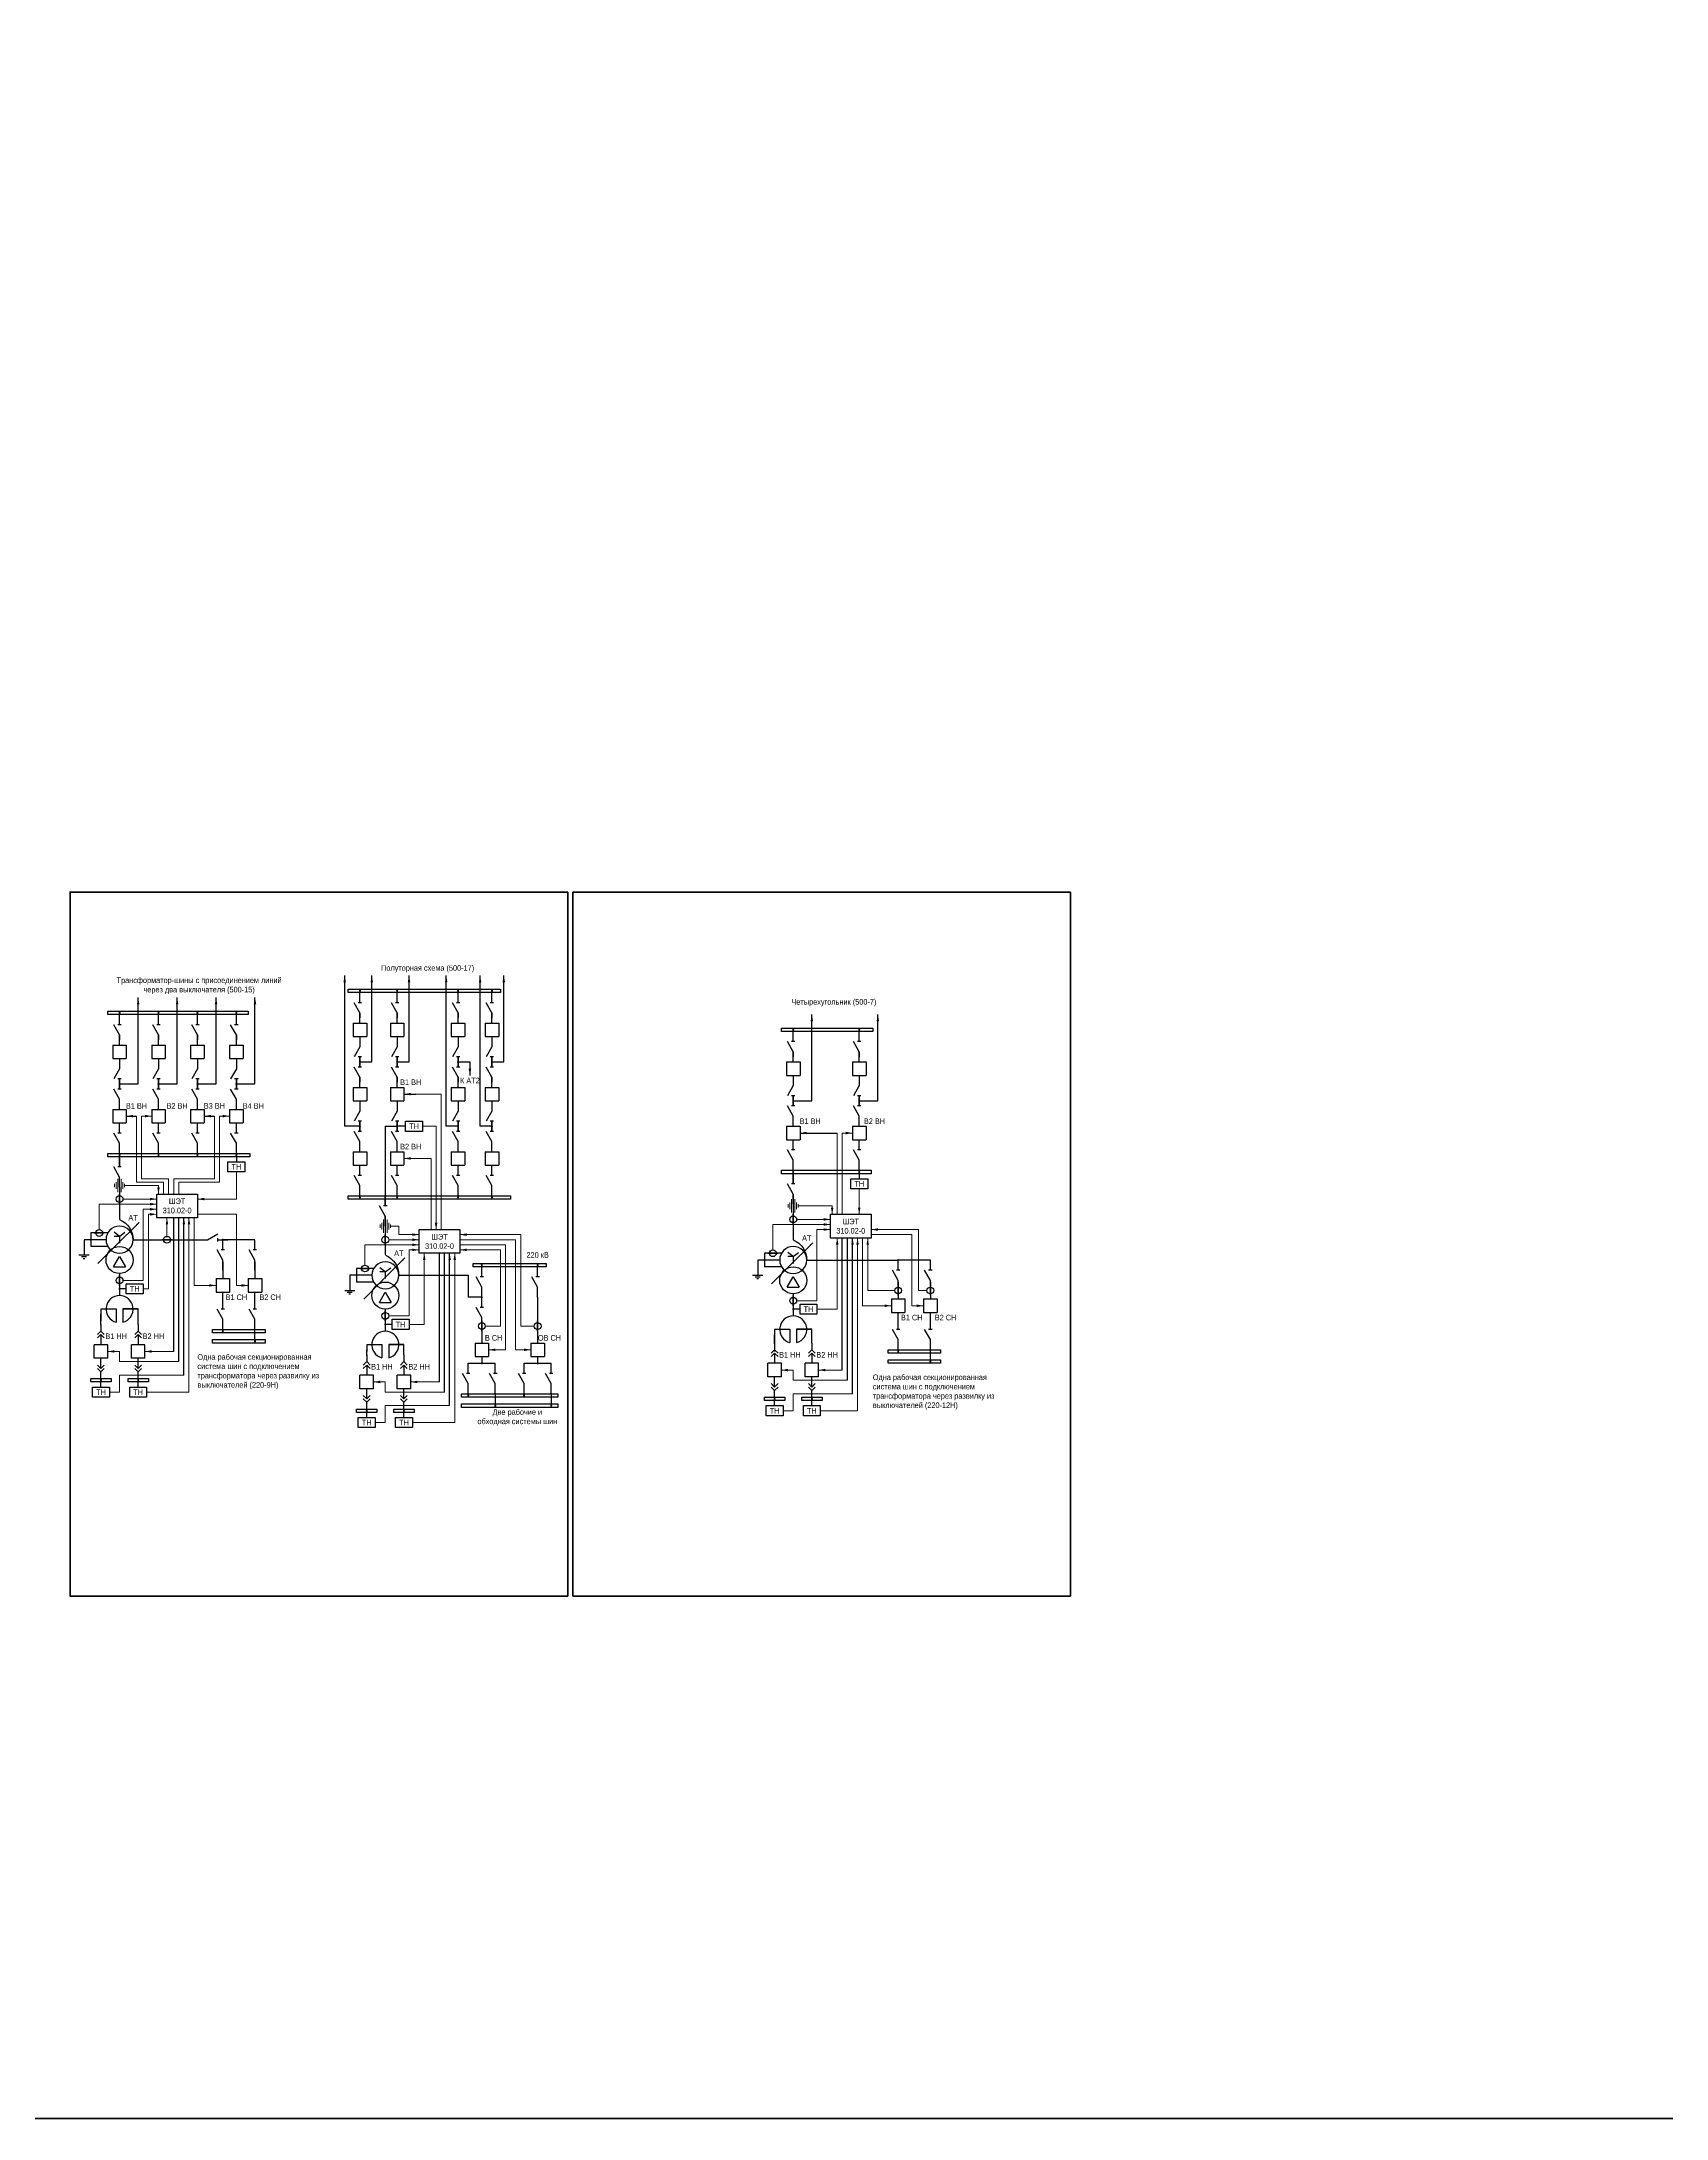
# Model space of a CAD drawing. Header units: millimetres. Extents: x 25558 to 49929, y 1902 to 19390.
# Drawn here: x 29223 to 30183, y 14208 to 15435 of the extents above; entities that cross this region are included whole.
import ezdxf
from ezdxf.enums import TextEntityAlignment as Align

# ---------------------------------------------------------------- set-up
doc = ezdxf.new("R2010")
doc.units = ezdxf.units.MM
doc.layers.add('Основная', color=7, linetype='Continuous', lineweight=30)
doc.layers.add('Тонкая', color=7, linetype='Continuous', lineweight=5)
doc.styles.add('Narrow', font='ARIALN.TTF')
doc.styles.add('Вывод', font='tahoma.ttf', dxfattribs={"height": 2.5})
doc.styles.add('Компонент', font='ARIALN.TTF', dxfattribs={"height": 3.5})

# ---------------------------------------------------------------- blocks, each defined once
blk = doc.blocks.new('*U23')
at = {"color": 0}
blk.add_line((0, 0), (6, 3.4), dxfattribs=at)
blk = doc.blocks.new('*U11')
at = {"color": 0}
blk.add_line((0, -1), (0, 1), dxfattribs=at)
blk = doc.blocks.new('*U34')
at = {"color": 0}
for p, q in [((0, 3), (0, 9)), ((0, -9), (0, -3))]:
    blk.add_line(p, q, dxfattribs=at)
at = {"color": 0, "ltscale": 0.25, "rotation": 89.99999999999999}
for name, p in [('*U23', (0, -3)), ('*U11', (0, 3))]:
    blk.add_blockref(name, p, dxfattribs=at)
at = {"layer": 'Основная'}
for tag, height, style, p in [('ОУ', 3.5, 'Компонент', (-12, 0)), ('В1', 2.5, 'Вывод', (2, 7)), ('В2', 2.5, 'Вывод', (2, -7))]:
    blk.add_attdef(tag, text='', height=height, dxfattribs=dict(at, style=style)).set_placement(p, align=Align.MIDDLE_CENTER)
blk = doc.blocks.new('*U28')
at = {"color": 0}
for p, q in [((0, 0), (-8, 0)), ((-8, -8), (-8, 0)), ((0, -8), (0, 0)), ((0, -8), (-8, -8))]:
    blk.add_line(p, q, dxfattribs=at)
at = {"layer": 'Основная', "style": 'Компонент'}
blk.add_attdef('ОУ', text='', height=3.5, dxfattribs=at).set_placement((-15, -3), align=Align.MIDDLE_CENTER)
blk = doc.blocks.new('*U35')
at = {"color": 0}
for p, q in [((0, 9), (0, 3)), ((0, -3), (0, -9))]:
    blk.add_line(p, q, dxfattribs=at)
at = {"color": 0, "ltscale": 0.25, "xscale": -1, "rotation": 90}
for name, p in [('*U23', (0, 3)), ('*U11', (0, -3))]:
    blk.add_blockref(name, p, dxfattribs=at)
at = {"layer": 'Основная'}
for tag, height, style, p in [('ОУ', 3.5, 'Компонент', (-12, 0)), ('В2', 2.5, 'Вывод', (2, 7)), ('В1', 2.5, 'Вывод', (2, -7))]:
    blk.add_attdef(tag, text='', height=height, dxfattribs=dict(at, style=style)).set_placement(p, align=Align.MIDDLE_CENTER)
blk = doc.blocks.new('*U26')
at = {"ltscale": 0.25}
blk.add_circle((0, 0), 2, dxfattribs=at)
at = {"layer": 'Основная', "color": 0, "lineweight": 50}
blk.add_line((0, -3), (0, 3), dxfattribs=at)
at = {"layer": 'Основная', "style": 'Компонент'}
blk.add_attdef('ОУ', text='', height=3.5, dxfattribs=at).set_placement((-6, 0), align=Align.MIDDLE_CENTER)
blk = doc.blocks.new('*U40')
at = {"ltscale": 0.25}
for p, q in [((-3.5, -4), (0, 2)), ((0, 2), (3.5, -4)), ((-3.5, -4), (3.5, -4))]:
    blk.add_line(p, q, dxfattribs=at)
blk.add_circle((0, 0), 8, dxfattribs=at)
at = {"layer": 'Основная', "style": 'Компонент'}
blk.add_attdef('ОУ', text='', height=3.5, dxfattribs=at).set_placement((17, 0), align=Align.MIDDLE_CENTER)
blk = doc.blocks.new('*U41')
at = {"ltscale": 0.25}
for p, q in [((0, 0), (-20, 0)), ((14.4, 0), (0, 0))]:
    blk.add_line(p, q, dxfattribs=at)
blk.add_lwpolyline([(-18, 0, 1, 0, 0), (-20, 0, 0, 0, 0)], format="xyseb", dxfattribs=at)
at = {"layer": 'Основная', "style": 'Вывод'}
blk.add_attdef('ОС', text='', height=2.5, dxfattribs=at).set_placement((3, 2), align=Align.MIDDLE_CENTER)
blk = doc.blocks.new('*U42')
at = {"ltscale": 0.25}
for q in [(-3.2, 4.4), (3.2, 4.4), (0, -2), (3.2, 2)]:
    blk.add_line((0, 2), q, dxfattribs=at)
blk.add_circle((0, 0), 8, dxfattribs=at)
blk.add_arc((5.2, -0.2), 13.2, 113.2803, 179.3396, dxfattribs=at)
at = {"layer": 'Основная', "style": 'Компонент'}
blk.add_attdef('ОУ', text='', height=3.5, dxfattribs=at).set_placement((-17, 0), align=Align.MIDDLE_CENTER)
blk = doc.blocks.new('*U43')
at = {"color": 0}
for p, q in [((-3, 0), (3, 0)), ((0, 3), (0, 0)), ((-1.5, -1), (1.5, -1)), ((-0.5, -2), (0.5, -2))]:
    blk.add_line(p, q, dxfattribs=at)
blk = doc.blocks.new('*U20')
at = {"ltscale": 0.25}
blk.add_circle((0, 0), 2, dxfattribs=at)
at = {"layer": 'Основная', "color": 0, "lineweight": 50}
blk.add_line((3, 0), (-3, 0), dxfattribs=at)
at = {"layer": 'Основная', "style": 'Компонент'}
blk.add_attdef('ОУ', text='', height=3.5, dxfattribs=at).set_placement((0, -6), align=Align.MIDDLE_CENTER)
blk = doc.blocks.new('*U943')
at = {"layer": 'Основная', "ltscale": 0.25}
for p, q in [((2, 2), (0, 0)), ((0, 0), (2, -2))]:
    blk.add_line(p, q, dxfattribs=at)
blk = doc.blocks.new('*U32')
at = {"color": 0}
for p, q in [((0, 6), (0, 2)), ((0, 0), (0, -6))]:
    blk.add_line(p, q, dxfattribs=at)
at = {"color": 0, "ltscale": 0.25, "xscale": -1, "rotation": 90}
for p in [(0, 2), (0, 0)]:
    blk.add_blockref('*U943', p, dxfattribs=at)
at = {"layer": 'Основная'}
for tag, height, style, p in [('ОУ2', 3.5, 'Компонент', (-5, 6)), ('В2', 2.5, 'Вывод', (3, 6)), ('ОУ1', 3.5, 'Компонент', (-5, -6)), ('В1', 2.5, 'Вывод', (3, -6))]:
    blk.add_attdef(tag, text='', height=height, dxfattribs=dict(at, style=style)).set_placement(p, align=Align.MIDDLE_CENTER)
blk = doc.blocks.new('*U33')
at = {"color": 0}
for p, q in [((0, 0), (0, 6)), ((0, -6), (0, -2))]:
    blk.add_line(p, q, dxfattribs=at)
at = {"color": 0, "ltscale": 0.25, "rotation": 89.99999999999999}
for p in [(0, 0), (0, -2)]:
    blk.add_blockref('*U943', p, dxfattribs=at)
at = {"layer": 'Основная'}
for tag, height, style, p in [('ОУ1', 3.5, 'Компонент', (-5, 6)), ('В1', 2.5, 'Вывод', (3, 6)), ('ОУ2', 3.5, 'Компонент', (-5, -6)), ('В2', 2.5, 'Вывод', (3, -6))]:
    blk.add_attdef(tag, text='', height=height, dxfattribs=dict(at, style=style)).set_placement(p, align=Align.MIDDLE_CENTER)
blk = doc.blocks.new('*U52')
at = {"color": 0}
for p, q in [((0, 3), (0, 9)), ((0, -9), (0, -3))]:
    blk.add_line(p, q, dxfattribs=at)
at = {"color": 0, "ltscale": 0.25, "rotation": 89.99999999999999}
for name, p in [('*U23', (0, -3)), ('*U11', (0, 3))]:
    blk.add_blockref(name, p, dxfattribs=at)
at = {"layer": 'Основная'}
for tag, height, style, p in [('ОУ', 3.5, 'Компонент', (-13, -1)), ('В1', 2.5, 'Вывод', (2, 7)), ('В2', 2.5, 'Вывод', (2, -7))]:
    blk.add_attdef(tag, text='', height=height, dxfattribs=dict(at, style=style)).set_placement(p, align=Align.MIDDLE_CENTER)

msp = doc.modelspace()

# ---------------------------------------------------------------- linework, layer by layer
for p, q in [((29437, 14813), (29444, 14813)), ((29273, 14800), (29279, 14800)), ((29319, 14800), (29325, 14800)), ((29671, 14790), (29693, 14790)), ((29301, 14661), (29301, 14740)), ((29304, 14655), (29304, 14740)), ((29307, 14647), (29307, 14740)), ((29696, 14650), (29696, 14728)), ((29699, 14644), (29699, 14728)), ((29702, 14636), (29702, 14728)), ((29458, 14643), (29458, 14719)), ((29461, 14637), (29461, 14719)), ((29464, 14629), (29464, 14719))]:
    msp.add_line(p, q)
at = {"layer": 'Основная'}
for p, q in [((29402, 14794), (29402, 14883)), ((29418, 14832), (29418, 14883)), ((29440, 14832), (29440, 14883)), ((29462, 14794), (29462, 14883)), ((29482, 14794), (29482, 14883)), ((29496, 14832), (29496, 14883)), ((29280, 14819), (29280, 14870)), ((29303, 14819), (29303, 14870)), ((29326, 14819), (29326, 14870)), ((29349, 14819), (29349, 14870)), ((29411, 14873), (29411, 14874)), ((29433, 14873), (29433, 14874)), ((29469, 14873), (29469, 14874)), ((29489, 14873), (29489, 14874)), ((29269, 14860), (29269, 14861)), ((29292, 14860), (29292, 14861)), ((29315, 14860), (29315, 14861)), ((29338, 14860), (29338, 14861)), ((29411, 14861), (29411, 14858)), ((29433, 14861), (29433, 14858)), ((29469, 14861), (29469, 14858)), ((29489, 14861), (29489, 14858)), ((29678, 14809), (29678, 14860)), ((29717, 14809), (29717, 14860)), ((29269, 14848), (29269, 14845)), ((29292, 14848), (29292, 14845)), ((29315, 14848), (29315, 14845)), ((29338, 14848), (29338, 14845)), ((29667, 14850), (29667, 14851)), ((29706, 14850), (29706, 14851)), ((29411, 14832), (29418, 14832)), ((29433, 14832), (29440, 14832)), ((29469, 14832), (29476, 14832)), ((29476, 14832), (29476, 14824)), ((29489, 14832), (29496, 14832)), ((29667, 14838), (29667, 14835)), ((29706, 14838), (29706, 14835)), ((29269, 14819), (29280, 14819)), ((29292, 14819), (29303, 14819)), ((29315, 14819), (29326, 14819)), ((29338, 14819), (29349, 14819)), ((29411, 14823), (29411, 14820)), ((29433, 14823), (29433, 14820)), ((29469, 14823), (29469, 14820)), ((29489, 14823), (29489, 14820)), ((29667, 14809), (29678, 14809)), ((29706, 14809), (29717, 14809)), ((29269, 14790), (29269, 14794)), ((29292, 14790), (29292, 14794)), ((29315, 14790), (29315, 14794)), ((29338, 14790), (29338, 14794)), ((29411, 14794), (29402, 14794)), ((29426, 14794), (29426, 14751)), ((29426, 14794), (29433, 14794)), ((29438, 14794), (29433, 14794)), ((29469, 14794), (29462, 14794)), ((29489, 14794), (29482, 14794)), ((29667, 14780), (29667, 14784)), ((29706, 14780), (29706, 14784)), ((29269, 14776), (29269, 14778)), ((29269, 14776), (29269, 14770)), ((29292, 14778), (29292, 14777)), ((29315, 14778), (29315, 14777)), ((29338, 14778), (29338, 14777)), ((29338, 14776), (29338, 14777)), ((29338, 14776), (29338, 14773)), ((29269, 14758), (29269, 14743)), ((29411, 14765), (29411, 14769)), ((29433, 14765), (29433, 14769)), ((29469, 14765), (29469, 14769)), ((29489, 14765), (29489, 14769)), ((29667, 14766), (29667, 14768)), ((29667, 14766), (29667, 14760)), ((29667, 14766), (29667, 14760)), ((29706, 14768), (29706, 14767)), ((29706, 14766), (29706, 14767)), ((29706, 14766), (29706, 14763)), ((29411, 14753), (29411, 14752)), ((29426, 14751), (29426, 14747)), ((29433, 14753), (29433, 14752)), ((29469, 14753), (29469, 14752)), ((29489, 14753), (29489, 14752)), ((29667, 14754), (29667, 14728)), ((29667, 14746), (29667, 14731)), ((29269, 14743), (29269, 14739)), ((29426, 14741), (29426, 14722)), ((29349, 14727), (29330, 14727)), ((29426, 14722), (29426, 14718)), ((29667, 14731), (29667, 14727)), ((29330, 14714), (29330, 14704)), ((29349, 14714), (29349, 14704)), ((29483, 14711), (29483, 14712)), ((29516, 14711), (29516, 14712)), ((29748, 14715), (29729, 14715)), ((29269, 14707), (29269, 14694)), ((29273, 14698), (29269, 14698)), ((29330, 14692), (29330, 14696)), ((29349, 14692), (29349, 14696)), ((29475, 14706), (29475, 14693)), ((29729, 14702), (29729, 14692)), ((29748, 14702), (29748, 14692)), ((29258, 14686), (29258, 14679)), ((29426, 14686), (29426, 14673)), ((29483, 14693), (29475, 14693)), ((29516, 14693), (29516, 14675)), ((29667, 14695), (29667, 14682)), ((29671, 14686), (29667, 14686)), ((29729, 14680), (29729, 14684)), ((29748, 14680), (29748, 14684)), ((29258, 14676.5), (29258, 14683)), ((29330, 14674), (29330, 14673)), ((29349, 14668), (29349, 14674)), ((29430, 14677), (29426, 14677)), ((29483, 14675), (29483, 14666)), ((29516, 14675), (29516, 14666)), ((29656, 14674), (29656, 14661)), ((29656, 14665.5), (29656, 14671)), ((29349, 14668), (29349, 14667)), ((29415, 14665), (29415, 14661)), ((29415, 14658.5), (29415, 14662)), ((29729, 14662), (29729, 14661)), ((29748, 14656), (29748, 14662)), ((29475, 14654), (29483, 14654)), ((29483, 14658), (29483, 14654)), ((29483, 14654), (29491, 14654)), ((29508, 14654), (29516, 14654)), ((29516, 14658), (29516, 14654)), ((29516, 14654), (29524, 14654)), ((29748, 14656), (29748, 14655)), ((29258, 14643), (29258, 14645)), ((29258, 14640), (29258, 14643)), ((29280, 14643), (29280, 14645)), ((29280, 14640), (29280, 14643)), ((29475, 14636), (29475, 14635)), ((29491, 14636), (29491, 14630)), ((29508, 14636), (29508, 14635)), ((29524, 14636), (29524, 14630)), ((29415, 14627), (29415, 14625)), ((29415, 14622), (29415, 14625)), ((29437, 14627), (29437, 14625)), ((29437, 14622), (29437, 14625)), ((29491, 14630), (29491, 14629)), ((29524, 14630), (29524, 14629)), ((29656, 14634), (29656, 14632)), ((29656, 14629), (29656, 14632)), ((29678, 14634), (29678, 14632)), ((29678, 14629), (29678, 14632))]:
    msp.add_line(p, q, dxfattribs=at)
for points in [[(29404, 14875), (29494, 14875), (29494, 14873), (29404, 14873)], [(29262, 14862), (29345, 14862), (29345, 14860), (29262, 14860)], [(29660, 14852), (29714, 14852), (29714, 14850), (29660, 14850)], [(29438, 14797), (29448, 14797), (29448, 14791), (29438, 14791)], [(29262, 14778), (29346, 14778), (29346, 14776), (29262, 14776)], [(29333, 14773), (29343, 14773), (29343, 14767), (29333, 14767)], [(29660, 14768), (29713, 14768), (29713, 14766), (29660, 14766)], [(29701, 14763), (29711, 14763), (29711, 14757), (29701, 14757)], [(29291, 14754), (29315, 14754), (29315, 14740), (29291, 14740)], [(29404, 14753), (29500, 14753), (29500, 14751), (29404, 14751)], [(29446, 14733), (29470, 14733), (29470, 14719), (29446, 14719)], [(29689, 14742), (29713, 14742), (29713, 14728), (29689, 14728)], [(29478, 14713), (29521, 14713), (29521, 14711), (29478, 14711)], [(29273, 14701), (29283, 14701), (29283, 14695), (29273, 14695)], [(29671, 14689), (29681, 14689), (29681, 14683), (29671, 14683)], [(29324, 14674), (29355, 14674), (29355, 14672), (29324, 14672)], [(29430, 14680), (29440, 14680), (29440, 14674), (29430, 14674)], [(29324, 14668), (29355, 14668), (29355, 14666), (29324, 14666)], [(29723, 14662), (29754, 14662), (29754, 14660), (29723, 14660)], [(29723, 14656), (29754, 14656), (29754, 14654), (29723, 14654)], [(29252, 14645), (29264, 14645), (29264, 14643), (29252, 14643)], [(29253, 14640), (29263, 14640), (29263, 14634), (29253, 14634)], [(29274, 14645), (29286, 14645), (29286, 14643), (29274, 14643)], [(29275, 14640), (29285, 14640), (29285, 14634), (29275, 14634)], [(29471, 14636), (29528, 14636), (29528, 14634), (29471, 14634)], [(29409, 14627), (29421, 14627), (29421, 14625), (29409, 14625)], [(29410, 14622), (29420, 14622), (29420, 14616), (29410, 14616)], [(29431, 14627), (29443, 14627), (29443, 14625), (29431, 14625)], [(29432, 14622), (29442, 14622), (29442, 14616), (29432, 14616)], [(29471, 14630), (29528, 14630), (29528, 14628), (29471, 14628)], [(29650, 14634), (29662, 14634), (29662, 14632), (29650, 14632)], [(29651, 14629), (29661, 14629), (29661, 14623), (29651, 14623)], [(29672, 14634), (29684, 14634), (29684, 14632), (29672, 14632)], [(29673, 14629), (29683, 14629), (29683, 14623), (29673, 14623)]]:
    msp.add_lwpolyline(points, close=True, dxfattribs=at)
at = {"layer": 'Основная', "ltscale": 0.25, "const_width": 0.6}
for points in [[(29410.7, 14874, 1), (29411.3, 14874, 1)], [(29432.7, 14874, 1), (29433.3, 14874, 1)], [(29468.7, 14874, 1), (29469.3, 14874, 1)], [(29488.7, 14874, 1), (29489.3, 14874, 1)], [(29268.7, 14861, 1), (29269.3, 14861, 1)], [(29291.7, 14861, 1), (29292.3, 14861, 1)], [(29314.7, 14861, 1), (29315.3, 14861, 1)], [(29337.7, 14861, 1), (29338.3, 14861, 1)], [(29666.7, 14851, 1), (29667.3, 14851, 1)], [(29705.7, 14851, 1), (29706.3, 14851, 1)], [(29411.3, 14832, 1), (29410.7, 14832, 1)], [(29433.3, 14832, 1), (29432.7, 14832, 1)], [(29469.3, 14832, 1), (29468.7, 14832, 1)], [(29489.3, 14832, 1), (29488.7, 14832, 1)], [(29269.3, 14819, 1), (29268.7, 14819, 1)], [(29292.3, 14819, 1), (29291.7, 14819, 1)], [(29315.3, 14819, 1), (29314.7, 14819, 1)], [(29338.3, 14819, 1), (29337.7, 14819, 1)], [(29667.3, 14809, 1), (29666.7, 14809, 1)], [(29706.3, 14809, 1), (29705.7, 14809, 1)], [(29411.3, 14794, 1), (29410.7, 14794, 1)], [(29433.3, 14794, 1), (29432.7, 14794, 1)], [(29469.3, 14794, 1), (29468.7, 14794, 1)], [(29489.3, 14794, 1), (29488.7, 14794, 1)], [(29268.7, 14777, 1), (29269.3, 14777, 1)], [(29291.7, 14777, 1), (29292.3, 14777, 1)], [(29314.7, 14777, 1), (29315.3, 14777, 1)], [(29337.7, 14777, 1), (29338.3, 14777, 1)], [(29337.7, 14777, 1), (29338.3, 14777, 1)], [(29666.7, 14767, 1), (29667.3, 14767, 1)], [(29705.7, 14767, 1), (29706.3, 14767, 1)], [(29410.7, 14752, 1), (29411.3, 14752, 1)], [(29432.7, 14752, 1), (29433.3, 14752, 1)], [(29468.7, 14752, 1), (29469.3, 14752, 1)], [(29488.7, 14752, 1), (29489.3, 14752, 1)], [(29251.7, 14727, 1), (29252.3, 14727, 1)], [(29329.7, 14727, 1), (29330.3, 14727, 1)], [(29482.7, 14712, 1), (29483.3, 14712, 1)], [(29515.7, 14712, 1), (29516.3, 14712, 1)], [(29649.7, 14715, 1), (29650.3, 14715, 1)], [(29728.7, 14715, 1), (29729.3, 14715, 1)], [(29268.7, 14698, 1), (29269.3, 14698, 1)], [(29408.7, 14706, 1), (29409.3, 14706, 1)], [(29483.3, 14693, 1), (29482.7, 14693, 1)], [(29666.7, 14686, 1), (29667.3, 14686, 1)], [(29329.7, 14673, 1), (29330.3, 14673, 1)], [(29425.7, 14677, 1), (29426.3, 14677, 1)], [(29348.7, 14667, 1), (29349.3, 14667, 1)], [(29728.7, 14661, 1), (29729.3, 14661, 1)], [(29483.3, 14654, 1), (29482.7, 14654, 1)], [(29516.3, 14654, 1), (29515.7, 14654, 1)], [(29747.7, 14655, 1), (29748.3, 14655, 1)], [(29257.7, 14644, 1), (29258.3, 14644, 1)], [(29279.7, 14644, 1), (29280.3, 14644, 1)], [(29474.7, 14635, 1), (29475.3, 14635, 1)], [(29507.7, 14635, 1), (29508.3, 14635, 1)], [(29414.7, 14626, 1), (29415.3, 14626, 1)], [(29436.7, 14626, 1), (29437.3, 14626, 1)], [(29490.7, 14629, 1), (29491.3, 14629, 1)], [(29523.7, 14629, 1), (29524.3, 14629, 1)], [(29655.7, 14633, 1), (29656.3, 14633, 1)], [(29677.7, 14633, 1), (29678.3, 14633, 1)]]:
    msp.add_lwpolyline(points, format="xyb", close=True, dxfattribs=at)
at = {"layer": 'Основная'}
for points in [[(29252, 14727), (29248, 14727)], [(29248, 14727), (29248, 14721)], [(29261, 14727), (29251, 14727)], [(29262, 14731), (29252, 14731)], [(29252, 14731), (29252, 14723)], [(29262, 14723), (29252, 14723)], [(29277, 14727), (29295, 14727)], [(29294, 14727), (29321, 14727)], [(29419, 14710), (29409, 14710)], [(29409, 14710), (29409, 14702)], [(29650, 14715), (29646, 14715)], [(29646, 14715), (29646, 14709)], [(29659, 14715), (29649, 14715)], [(29660, 14719), (29650, 14719)], [(29650, 14719), (29650, 14711)], [(29660, 14711), (29650, 14711)], [(29675, 14715), (29693, 14715)], [(29693, 14715), (29729, 14715)], [(29269, 14707), (29269, 14699)], [(29409, 14706), (29405, 14706)], [(29405, 14706), (29405, 14700)], [(29418, 14706), (29408, 14706)], [(29419, 14702), (29409, 14702)], [(29434, 14706), (29452, 14706)], [(29452, 14706), (29475, 14706)], [(29258, 14686.1), (29267, 14686.1), (29267, 14678.3)], [(29258, 14686.1), (29267, 14686.1)], [(29280, 14686.1), (29271, 14686.1), (29271, 14678.3)], [(29271, 14686.1), (29280, 14686.1)], [(29280, 14677), (29280, 14686.1)], [(29426, 14686), (29426, 14678)], [(29667, 14695), (29667, 14687)], [(29656, 14674.1), (29665, 14674.1), (29665, 14666.3)], [(29656, 14674.1), (29665, 14674.1)], [(29678, 14674.1), (29669, 14674.1), (29669, 14666.3)], [(29669, 14674.1), (29678, 14674.1)], [(29678, 14666), (29678, 14674.1)], [(29415, 14665.1), (29424, 14665.1), (29424, 14657.3)], [(29415, 14665.1), (29424, 14665.1)], [(29437, 14665.1), (29428, 14665.1), (29428, 14657.3)], [(29428, 14665.1), (29437, 14665.1)], [(29437, 14659), (29437, 14665.1)]]:
    msp.add_lwpolyline(points, dxfattribs=at)
at = {"layer": 'Основная', "ltscale": 0.25}
for centre in [(29269, 14686), (29426, 14665), (29667, 14674)]:
    msp.add_arc(centre, 8, 284.4775, 255.5225, dxfattribs=at)
at = {"layer": 'Тонкая'}
for p, q in [((29444, 14813), (29459, 14813)), ((29459, 14813), (29459, 14733)), ((29279, 14800), (29279, 14761)), ((29288, 14800), (29282, 14800)), ((29282, 14800), (29282, 14763)), ((29325, 14800), (29325, 14763)), ((29334, 14800), (29328, 14800)), ((29328, 14800), (29328, 14761)), ((29448, 14794), (29456, 14794)), ((29456, 14794), (29456, 14733)), ((29693, 14790), (29693, 14742)), ((29702, 14790), (29696, 14790)), ((29696, 14790), (29696, 14742)), ((29437, 14775), (29453, 14775)), ((29453, 14775), (29453, 14733)), ((29266, 14760), (29266, 14758)), ((29267, 14761), (29267, 14757)), ((29268, 14763), (29268, 14755)), ((29270, 14763), (29270, 14755)), ((29271, 14761), (29271, 14757)), ((29272, 14760), (29272, 14758)), ((29272, 14759), (29292, 14759)), ((29279, 14761), (29295, 14761)), ((29282, 14763), (29298, 14763)), ((29292, 14754), (29292, 14759)), ((29295, 14761), (29295, 14754)), ((29298, 14763), (29298, 14761)), ((29298, 14761), (29298, 14754)), ((29325, 14763), (29301, 14763)), ((29301, 14763), (29301, 14754)), ((29304, 14754), (29304, 14761)), ((29304, 14761), (29328, 14761)), ((29338, 14767), (29338, 14751)), ((29706, 14757), (29706, 14742)), ((29257, 14733), (29257, 14748)), ((29257, 14748), (29291, 14748)), ((29271, 14751), (29291, 14751)), ((29283, 14703), (29283, 14745)), ((29283, 14745), (29291, 14745)), ((29338, 14751), (29315, 14751)), ((29664, 14748), (29664, 14746)), ((29665, 14749), (29665, 14745)), ((29666, 14751), (29666, 14743)), ((29668, 14751), (29668, 14743)), ((29669, 14749), (29669, 14745)), ((29670, 14748), (29670, 14746)), ((29670, 14747), (29690, 14747)), ((29690, 14742), (29690, 14747)), ((29286, 14698), (29286, 14742)), ((29286, 14742), (29289, 14742)), ((29297, 14729), (29297, 14740)), ((29310, 14637), (29310, 14740)), ((29313, 14740), (29313, 14700)), ((29338, 14742), (29315, 14742)), ((29338, 14700), (29338, 14742)), ((29423, 14736), (29423, 14734)), ((29424, 14737), (29424, 14733)), ((29425, 14739), (29425, 14731)), ((29427, 14739), (29427, 14731)), ((29428, 14737), (29428, 14733)), ((29429, 14736), (29429, 14734)), ((29429, 14735), (29434, 14735)), ((29434, 14730), (29434, 14735)), ((29655, 14721), (29655, 14736)), ((29655, 14736), (29689, 14736)), ((29669, 14739), (29689, 14739)), ((29681, 14691), (29681, 14733)), ((29681, 14733), (29689, 14733)), ((29741, 14733), (29713, 14733)), ((29741, 14697), (29741, 14733)), ((29414, 14712), (29414, 14724)), ((29414, 14724), (29446, 14724)), ((29428, 14727), (29446, 14727)), ((29446, 14730), (29434, 14730)), ((29440, 14682), (29440, 14721)), ((29440, 14721), (29446, 14721)), ((29506, 14730), (29470, 14730)), ((29503, 14727), (29470, 14727)), ((29497, 14724), (29470, 14724)), ((29494, 14721), (29470, 14721)), ((29494, 14676), (29494, 14721)), ((29497, 14662), (29497, 14724)), ((29503, 14662), (29503, 14727)), ((29506, 14676), (29506, 14730)), ((29693, 14686), (29693, 14728)), ((29705, 14626), (29705, 14728)), ((29708, 14728), (29708, 14688)), ((29711, 14697), (29711, 14728)), ((29737, 14730), (29713, 14730)), ((29737, 14688), (29737, 14730)), ((29449, 14677), (29449, 14719)), ((29467, 14619), (29467, 14719)), ((29271, 14703), (29283, 14703)), ((29283, 14698), (29286, 14698)), ((29313, 14700), (29326, 14700)), ((29338, 14700), (29345, 14700)), ((29727, 14697), (29711, 14697)), ((29746, 14697), (29741, 14697)), ((29669, 14691), (29681, 14691)), ((29681, 14686), (29693, 14686)), ((29708, 14688), (29725, 14688)), ((29737, 14688), (29744, 14688)), ((29428, 14682), (29440, 14682)), ((29440, 14677), (29449, 14677)), ((29485, 14676), (29494, 14676)), ((29506, 14676), (29514, 14676)), ((29262, 14661), (29269, 14661)), ((29269, 14661), (29269, 14655)), ((29301, 14661), (29284, 14661)), ((29487, 14662), (29497, 14662)), ((29512, 14662), (29503, 14662)), ((29269, 14655), (29304, 14655)), ((29269, 14637), (29269, 14647)), ((29269, 14647), (29307, 14647)), ((29660, 14650), (29667, 14650)), ((29667, 14650), (29667, 14644)), ((29696, 14650), (29682, 14650)), ((29263, 14637), (29269, 14637)), ((29285, 14637), (29310, 14637)), ((29419, 14643), (29426, 14643)), ((29426, 14643), (29426, 14637)), ((29426, 14637), (29461, 14637)), ((29458, 14643), (29441, 14643)), ((29667, 14644), (29699, 14644)), ((29667, 14626), (29667, 14636)), ((29667, 14636), (29702, 14636)), ((29426, 14619), (29426, 14629)), ((29426, 14629), (29464, 14629)), ((29661, 14626), (29667, 14626)), ((29683, 14626), (29705, 14626)), ((29420, 14619), (29426, 14619)), ((29442, 14619), (29467, 14619))]:
    msp.add_line(p, q, dxfattribs=at)
at = {"layer": 'Тонкая', "lineweight": 50}
msp.add_lwpolyline([(25558, 19390), (32565, 19390), (32565, 14208), (25558, 14208)], close=True, dxfattribs=at)
at = {"layer": 'Тонкая', "color": 3, "lineweight": 50}
for points in [[(29533.8, 14932.3), (29533.8, 14516.5), (29239.8, 14516.5), (29239.8, 14932.3)], [(29830.8, 14932.3), (29830.8, 14516.5), (29536.8, 14516.5), (29536.8, 14932.3)]]:
    msp.add_lwpolyline(points, close=True, dxfattribs=at)
at = {"layer": 'Тонкая', "ltscale": 0.3}
for points in [[(29402, 14883, 0, 1.5, 0), (29402, 14879, 0, 0, 0)], [(29418, 14883, 0, 1.5, 0), (29418, 14879, 0, 0, 0)], [(29440, 14883, 0, 1.5, 0), (29440, 14879, 0, 0, 0)], [(29462, 14883, 0, 1.5, 0), (29462, 14879, 0, 0, 0)], [(29482, 14883, 0, 1.5, 0), (29482, 14879, 0, 0, 0)], [(29496, 14883, 0, 1.5, 0), (29496, 14879, 0, 0, 0)], [(29280, 14870, 0, 1.5, 0), (29280, 14866, 0, 0, 0)], [(29303, 14870, 0, 1.5, 0), (29303, 14866, 0, 0, 0)], [(29326, 14870, 0, 1.5, 0), (29326, 14866, 0, 0, 0)], [(29349, 14870, 0, 1.5, 0), (29349, 14866, 0, 0, 0)], [(29678, 14860, 0, 1.5, 0), (29678, 14856, 0, 0, 0)], [(29717, 14860, 0, 1.5, 0), (29717, 14856, 0, 0, 0)], [(29476, 14824, 0, 1.5, 0), (29476, 14828, 0, 0, 0)], [(29437, 14813, 0, 1.5, 0), (29441, 14813, 0, 0, 0)], [(29273, 14800, 0, 1.5, 0), (29277, 14800, 0, 0, 0)], [(29288, 14800, 0, 1.5, 0), (29284, 14800, 0, 0, 0)], [(29319, 14800, 0, 1.5, 0), (29323, 14800, 0, 0, 0)], [(29334, 14800, 0, 1.5, 0), (29330, 14800, 0, 0, 0)], [(29671, 14790, 0, 1.5, 0), (29675, 14790, 0, 0, 0)], [(29702, 14790, 0, 1.5, 0), (29698, 14790, 0, 0, 0)], [(29437, 14775, 0, 1.5, 0), (29441, 14775, 0, 0, 0)], [(29292, 14754, 0, 1.5, 0), (29292, 14758, 0, 0, 0)], [(29291, 14751, 0, 1.5, 0), (29287, 14751, 0, 0, 0)], [(29291, 14748, 0, 1.5, 0), (29287, 14748, 0, 0, 0)], [(29291, 14745, 0, 1.5, 0), (29287, 14745, 0, 0, 0)], [(29315, 14751, 0, 1.5, 0), (29319, 14751, 0, 0, 0)], [(29690, 14742, 0, 1.5, 0), (29690, 14746, 0, 0, 0)], [(29706, 14742, 0, 1.5, 0), (29706, 14746, 0, 0, 0)], [(29291, 14742, 0, 1.5, 0), (29287, 14742, 0, 0, 0)], [(29297, 14740, 0, 1.5, 0), (29297, 14736, 0, 0, 0)], [(29307, 14740, 0, 1.5, 0), (29307, 14736, 0, 0, 0)], [(29310, 14740, 0, 1.5, 0), (29310, 14736, 0, 0, 0)], [(29456, 14733, 0, 1.5, 0), (29456, 14737, 0, 0, 0)], [(29689, 14739, 0, 1.5, 0), (29685, 14739, 0, 0, 0)], [(29689, 14736, 0, 1.5, 0), (29685, 14736, 0, 0, 0)], [(29689, 14733, 0, 1.5, 0), (29685, 14733, 0, 0, 0)], [(29713, 14733, 0, 1.5, 0), (29717, 14733, 0, 0, 0)], [(29446, 14730, 0, 1.5, 0), (29442, 14730, 0, 0, 0)], [(29446, 14727, 0, 1.5, 0), (29442, 14727, 0, 0, 0)], [(29446, 14724, 0, 1.5, 0), (29442, 14724, 0, 0, 0)], [(29446, 14721, 0, 1.5, 0), (29442, 14721, 0, 0, 0)], [(29470, 14730, 0, 1.5, 0), (29474, 14730, 0, 0, 0)], [(29470, 14721, 0, 1.5, 0), (29474, 14721, 0, 0, 0)], [(29693, 14728, 0, 1.5, 0), (29693, 14724, 0, 0, 0)], [(29702, 14728, 0, 1.5, 0), (29702, 14724, 0, 0, 0)], [(29705, 14728, 0, 1.5, 0), (29705, 14724, 0, 0, 0)], [(29711, 14728, 0, 1.5, 0), (29711, 14724, 0, 0, 0)], [(29449, 14719, 0, 1.5, 0), (29449, 14715, 0, 0, 0)], [(29464, 14719, 0, 1.5, 0), (29464, 14715, 0, 0, 0)], [(29467, 14719, 0, 1.5, 0), (29467, 14715, 0, 0, 0)], [(29326, 14700, 0, 1.5, 0), (29322, 14700, 0, 0, 0)], [(29345, 14700, 0, 1.5, 0), (29341, 14700, 0, 0, 0)], [(29725, 14688, 0, 1.5, 0), (29721, 14688, 0, 0, 0)], [(29744, 14688, 0, 1.5, 0), (29740, 14688, 0, 0, 0)], [(29262, 14661, 0, 1.5, 0), (29266, 14661, 0, 0, 0)], [(29284, 14661, 0, 1.5, 0), (29288, 14661, 0, 0, 0)], [(29487, 14662, 0, 1.5, 0), (29491, 14662, 0, 0, 0)], [(29512, 14662, 0, 1.5, 0), (29508, 14662, 0, 0, 0)], [(29660, 14650, 0, 1.5, 0), (29664, 14650, 0, 0, 0)], [(29682, 14650, 0, 1.5, 0), (29686, 14650, 0, 0, 0)], [(29419, 14643, 0, 1.5, 0), (29423, 14643, 0, 0, 0)], [(29441, 14643, 0, 1.5, 0), (29445, 14643, 0, 0, 0)]]:
    msp.add_lwpolyline(points, format="xyseb", dxfattribs=at)

# ---------------------------------------------------------------- block references
at = {"layer": 'Основная'}
for name, p in [('*U34', (29411, 14864)), ('*U34', (29433, 14864)), ('*U34', (29469, 14864)), ('*U34', (29489, 14864)), ('*U34', (29269, 14851)), ('*U34', (29292, 14851)), ('*U34', (29315, 14851)), ('*U34', (29338, 14851)), ('*U35', (29411, 14838)), ('*U35', (29433, 14838)), ('*U35', (29469, 14838)), ('*U35', (29489, 14838)), ('*U34', (29667, 14841)), ('*U34', (29706, 14841)), ('*U35', (29269, 14825)), ('*U35', (29292, 14825)), ('*U35', (29315, 14825)), ('*U35', (29338, 14825)), ('*U34', (29411, 14826)), ('*U34', (29433, 14826)), ('*U34', (29469, 14826)), ('*U34', (29489, 14826)), ('*U34', (29269, 14813)), ('*U34', (29292, 14813)), ('*U34', (29315, 14813)), ('*U34', (29338, 14813)), ('*U35', (29667, 14815)), ('*U35', (29706, 14815)), ('*U35', (29411, 14800)), ('*U35', (29433, 14800)), ('*U35', (29469, 14800)), ('*U35', (29489, 14800)), ('*U34', (29667, 14803)), ('*U34', (29706, 14803)), ('*U34', (29269, 14787)), ('*U34', (29292, 14787)), ('*U34', (29315, 14787)), ('*U34', (29338, 14787)), ('*U34', (29411, 14788)), ('*U34', (29433, 14788)), ('*U34', (29469, 14788)), ('*U34', (29489, 14788)), ('*U34', (29667, 14777)), ('*U34', (29706, 14777)), ('*U34', (29269, 14767)), ('*U34', (29411, 14762)), ('*U34', (29433, 14762)), ('*U34', (29469, 14762)), ('*U34', (29489, 14762)), ('*U34', (29667, 14757)), ('*U34', (29426, 14744)), ('*U34', (29330, 14718)), ('*U52', (29349, 14718)), ('*U34', (29483, 14702)), ('*U34', (29516, 14702)), ('*U34', (29729, 14706)), ('*U52', (29748, 14706)), ('*U34', (29330, 14683)), ('*U52', (29349, 14683)), ('*U34', (29483, 14684)), ('*U34', (29729, 14671)), ('*U52', (29748, 14671)), ('*U34', (29475, 14645)), ('*U34', (29491, 14645)), ('*U34', (29508, 14645)), ('*U34', (29524, 14645))]:
    msp.add_blockref(name, p, dxfattribs=at)
at = {"layer": 'Основная', "ltscale": 0.25}
for name, p, rotation in [('*U28', (29407, 14847), 180), ('*U28', (29429, 14847), 180), ('*U28', (29465, 14847), 180), ('*U28', (29485, 14847), 180), ('*U28', (29265, 14834), 180), ('*U28', (29288, 14834), 180), ('*U28', (29311, 14834), 180), ('*U28', (29334, 14834), 180), ('*U28', (29663, 14824), 180), ('*U28', (29702, 14824), 180), ('*U28', (29407, 14809), 180), ('*U28', (29429, 14809), 180), ('*U28', (29465, 14809), 180), ('*U28', (29485, 14809), 180), ('*U28', (29265, 14796), 180), ('*U28', (29288, 14796), 180), ('*U28', (29311, 14796), 180), ('*U28', (29334, 14796), 180), ('*U28', (29663, 14786), 180), ('*U28', (29702, 14786), 180), ('*U28', (29407, 14771), 180), ('*U28', (29429, 14771), 180), ('*U28', (29465, 14771), 180), ('*U28', (29485, 14771), 180), ('*U41', (29266.4, 14723.1), 224.9999999999999), ('*U41', (29664.4, 14711.1), 224.9999999999999), ('*U41', (29423.4, 14702.1), 224.9999999999999), ('*U28', (29326, 14696), 180), ('*U28', (29345, 14696), 180), ('*U28', (29725, 14684), 180), ('*U28', (29744, 14684), 180), ('*U28', (29479, 14658), 180), ('*U28', (29512, 14658), 180)]:
    msp.add_blockref(name, p, dxfattribs=dict(at, rotation=rotation))
for name, p in [('*U26', (29269, 14751)), ('*U20', (29257, 14731)), ('*U26', (29667, 14739)), ('*U43', (29248, 14718)), ('*U20', (29297, 14727)), ('*U26', (29426, 14727)), ('*U20', (29655, 14719)), ('*U20', (29414, 14710)), ('*U43', (29646, 14706)), ('*U26', (29269, 14703)), ('*U43', (29405, 14697)), ('*U26', (29729, 14697)), ('*U26', (29748, 14697)), ('*U26', (29426, 14682)), ('*U26', (29667, 14691)), ('*U32', (29258, 14671)), ('*U32', (29280, 14671)), ('*U26', (29483, 14676)), ('*U26', (29516, 14676)), ('*U28', (29262, 14665)), ('*U28', (29284, 14665)), ('*U32', (29415, 14653)), ('*U32', (29437, 14653)), ('*U32', (29656, 14660)), ('*U32', (29678, 14660)), ('*U33', (29258, 14651)), ('*U33', (29280, 14651)), ('*U28', (29419, 14647)), ('*U28', (29441, 14647)), ('*U28', (29660, 14654)), ('*U28', (29682, 14654)), ('*U33', (29415, 14633)), ('*U33', (29437, 14633)), ('*U33', (29656, 14640)), ('*U33', (29678, 14640))]:
    msp.add_blockref(name, p, dxfattribs=at)
at = {"layer": 'Основная', "ltscale": 0.35, "xscale": -1}
for p in [(29269, 14727), (29667, 14715), (29426, 14706)]:
    msp.add_blockref('*U42', p, dxfattribs=at)
at = {"layer": 'Основная', "ltscale": 0.35}
for p in [(29269, 14715), (29667, 14703), (29426, 14694)]:
    msp.add_blockref('*U40', p, dxfattribs=at)
at = {"layer": 'Основная', "rotation": 270}
msp.add_blockref('*U34', (29324, 14727), dxfattribs=at)

# ---------------------------------------------------------------- texts
at = {"layer": 'Основная', "char_height": 3.3, "style": 'Narrow'}
for s, insert, width, attachment_point in [('\\pxt3;Трансформатор-шины с присоединением линий через два выключателя (500-15)', (29316, 14877), 91.869, 5), ('\\pxt3;Полуторная схема (500-17)', (29451, 14887), 91.869, 5), ('\\pxt3;Четырехугольник (500-7)', (29691, 14867), 91.869, 5), ('\\pxi-3,l3,t3;В1 ВН', (29441, 14820), 21.849, 5), ('\\pxi-3,l3,t3;К АТ2', (29476, 14821), 10, 5), ('\\pxi-3,l3,t3;В1 ВН', (29279, 14806), 21.849, 5), ('\\pxi-3,l3,t3;В2 ВН', (29303, 14806), 21.849, 5), ('\\pxi-3,l3,t3;В3 ВН', (29325, 14806), 21.849, 5), ('\\pxi-3,l3,t3;В4 ВН', (29348, 14806), 21.849, 5), ('\\pxqc;ТН', (29443, 14794), 10, 5), ('\\pxi-3,l3,t3;В1 ВН', (29677, 14797), 21.849, 5), ('\\pxi-3,l3,t3;В2 ВН', (29715, 14797), 21.849, 5), ('\\pxi-3,l3,t3;В2 ВН', (29441, 14782), 21.849, 5), ('\\pxqc;ТН', (29338, 14770), 10, 5), ('\\pxqc;ТН', (29706, 14760), 10, 5), ('\\pxqc;ШЭТ 310.02-0', (29303, 14747), 21.849, 5), ('\\pxi-3,l3,t3;AT', (29277, 14740), 10, 5), ('\\pxqc;ШЭТ 310.02-0', (29701, 14735), 21.849, 5), ('\\pxi-3,l3,t3;AT', (29434, 14719), 10, 5), ('\\pxqc;ШЭТ 310.02-0', (29458, 14726), 21.849, 5), ('\\pxi-3,l3,t3;AT', (29675, 14728), 10, 5), ('\\pxi-3,l3,t3;220 кВ', (29516, 14718), 53.381, 5), ('\\pxqc;ТН', (29278, 14698), 10, 5), ('\\pxi-3,l3,t3;В1 СН', (29338, 14693), 21.849, 5), ('\\pxi-3,l3,t3;В2 СН', (29358, 14693), 21.849, 5), ('\\pxqc;ТН', (29676, 14686), 10, 5), ('\\pxi-3,l3,t3;В1 НН', (29267, 14670), 21.849, 5), ('\\pxi-3,l3,t3;В2 НН', (29289, 14670), 21.849, 5), ('\\pxqc;ТН', (29435, 14677), 10, 5), ('\\pxi-3,l3,t3;В1 СН', (29737, 14681), 21.849, 5), ('\\pxi-3,l3,t3;В2 СН', (29757, 14681), 21.849, 5), ('\\pxt3;Одна рабочая секционированная система шин с подключением трансформатора через развилку из выключателей (220-9Н)', (29315, 14649), 72.551, 4), ('\\pxi-3,l3,t3;В СН', (29490, 14669), 10, 5), ('\\pxi-3,l3,t3;ОВ СН', (29523, 14669), 18.469, 5), ('\\pxi-3,l3,t3;В1 НН', (29665, 14659), 21.849, 5), ('\\pxi-3,l3,t3;В2 НН', (29687, 14659), 21.849, 5), ('\\pxi-3,l3,t3;В1 НН', (29424, 14652), 21.849, 5), ('\\pxi-3,l3,t3;В2 НН', (29446, 14652), 21.849, 5), ('\\pxt3;Одна рабочая секционированная система шин с подключением трансформатора через развилку из выключателей (220-12Н)', (29714, 14637), 72.551, 4), ('\\pxqc;ТН', (29258, 14637), 10, 5), ('\\pxqc;ТН', (29280, 14637), 10, 5), ('\\pxt3;Две рабочие и обходная системы шин', (29504, 14622), 43.172, 5), ('\\pxqc;ТН', (29656, 14626), 10, 5), ('\\pxqc;ТН', (29678, 14626), 10, 5), ('\\pxqc;ТН', (29415, 14619), 10, 5), ('\\pxqc;ТН', (29437, 14619), 10, 5)]:
    msp.add_mtext(s, dxfattribs=dict(at, insert=insert, width=width, attachment_point=attachment_point))

doc.saveas('drawing.dxf')
